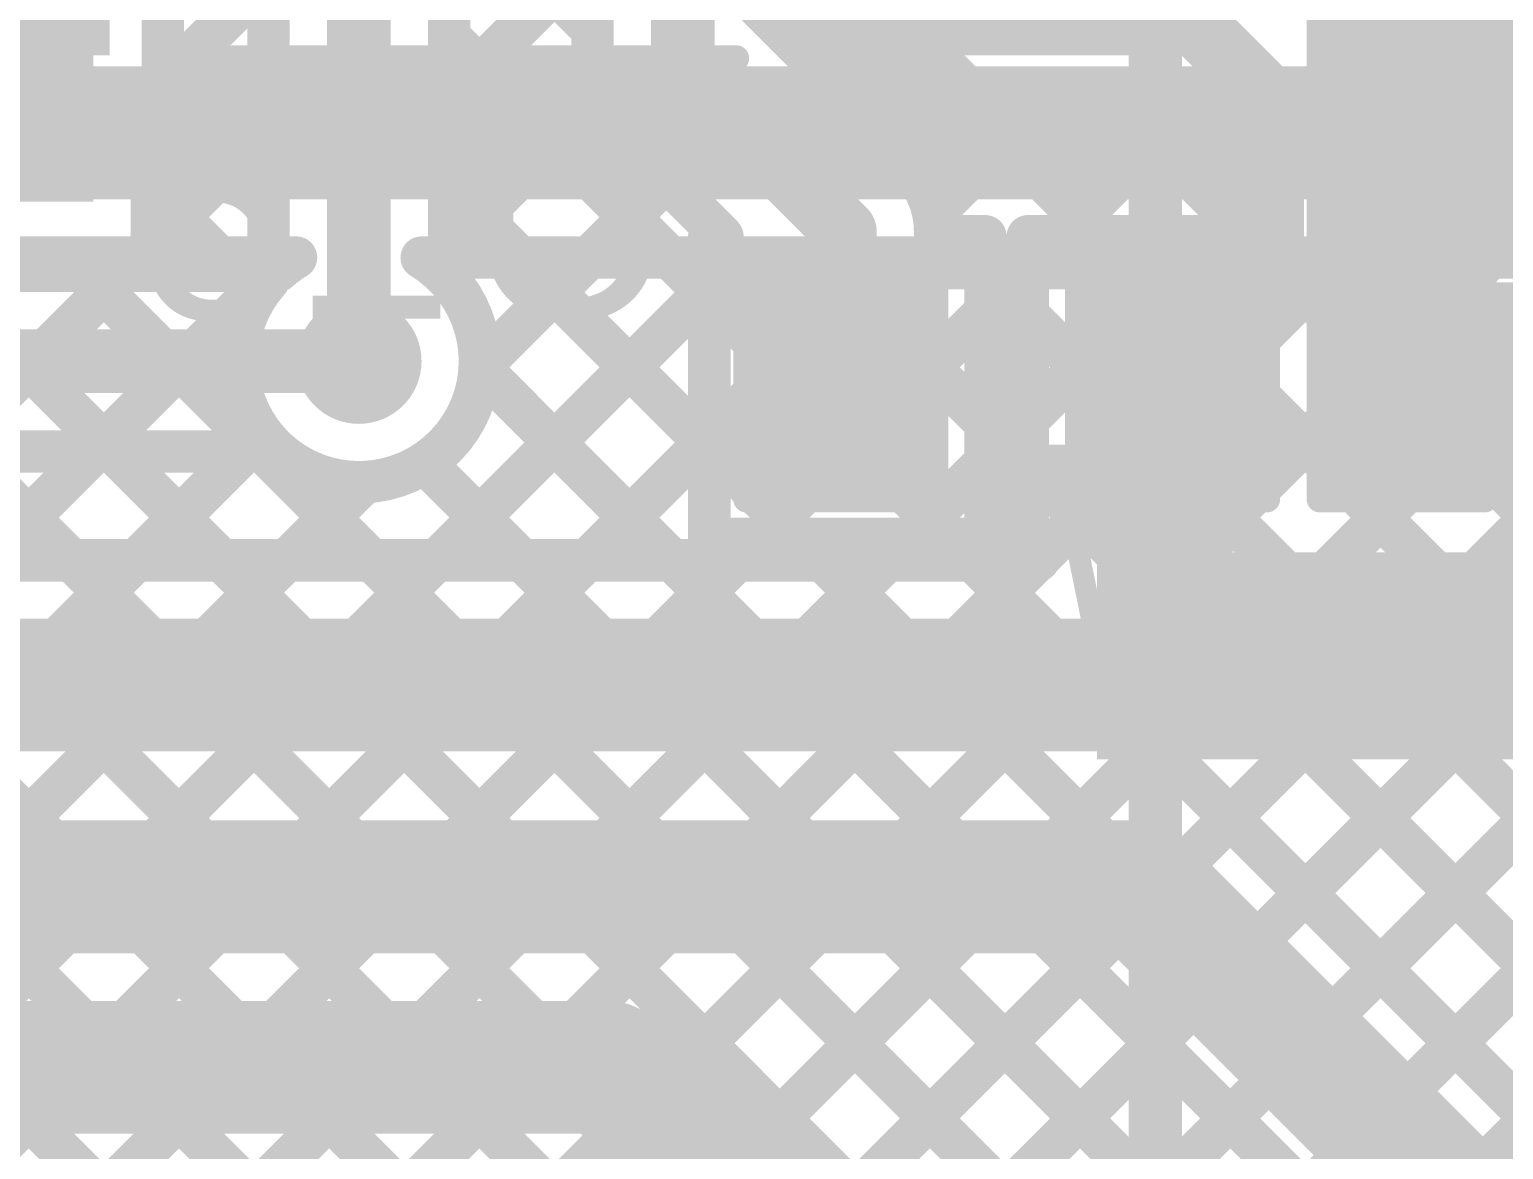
# Model space of a CAD drawing. Header units: millimetres. Extents: x 0 to 214, y 0 to 214.
# Drawn here: x 5.577 to 5.8546, y 2.8385 to 3.0495 of the extents above; entities that cross this region are included whole.
import ezdxf

# ---------------------------------------------------------------- set-up
doc = ezdxf.new("R2010")
doc.units = ezdxf.units.MM
doc.header["$MEASUREMENT"] = 0
for name, color, linetype in [('BottomLayer', 5, 'Continuous'), ('BottomOverlay', 54, 'Continuous'), ('BottomPaste', 16, 'Continuous'), ('BottomSolder', 6, 'Continuous'), ('Mechanical1', 6, 'Continuous'), ('TopLayer', 1, 'Continuous'), ('TopSolder', 216, 'Continuous'), ('ViaHoleLayer', 16, 'Continuous')]:
    doc.layers.add(name, color=color, linetype=linetype)
doc.styles.add('Arial', font='', dxfattribs={"height": 0.2})
doc.styles.get('Arial').set_extended_font_data('Arial')

# ---------------------------------------------------------------- blocks, each defined once
blk = doc.blocks.new('16_QSOP_B_6')
at = {"layer": 'BottomLayer'}
for points in [[(-0.0689, 0.08061), (-0.12598, 0.08061), (-0.12598, 0.09439), (-0.0689, 0.09439)], [(0.12598, 0.08061), (0.0689, 0.08061), (0.0689, 0.09439), (0.12598, 0.09439)], [(-0.0689, 0.05561), (-0.12598, 0.05561), (-0.12598, 0.06939), (-0.0689, 0.06939)], [(0.12598, 0.05561), (0.0689, 0.05561), (0.0689, 0.06939), (0.12598, 0.06939)], [(-0.0689, 0.03061), (-0.12598, 0.03061), (-0.12598, 0.04439), (-0.0689, 0.04439)], [(0.12598, 0.03061), (0.0689, 0.03061), (0.0689, 0.04439), (0.12598, 0.04439)], [(-0.0689, 0.00561), (-0.12598, 0.00561), (-0.12598, 0.01939), (-0.0689, 0.01939)], [(0.12598, 0.00561), (0.0689, 0.00561), (0.0689, 0.01939), (0.12598, 0.01939)], [(-0.0689, -0.01939), (-0.12598, -0.01939), (-0.12598, -0.00561), (-0.0689, -0.00561)], [(0.12598, -0.01939), (0.0689, -0.01939), (0.0689, -0.00561), (0.12598, -0.00561)], [(-0.0689, -0.04439), (-0.12598, -0.04439), (-0.12598, -0.03061), (-0.0689, -0.03061)], [(0.12598, -0.04439), (0.0689, -0.04439), (0.0689, -0.03061), (0.12598, -0.03061)], [(-0.0689, -0.06939), (-0.12598, -0.06939), (-0.12598, -0.05561), (-0.0689, -0.05561)], [(0.12598, -0.06939), (0.0689, -0.06939), (0.0689, -0.05561), (0.12598, -0.05561)], [(-0.0689, -0.09439), (-0.12598, -0.09439), (-0.12598, -0.08061), (-0.0689, -0.08061)], [(0.12598, -0.09439), (0.0689, -0.09439), (0.0689, -0.08061), (0.12598, -0.08061)]]:
    blk.add_hatch(color=5, dxfattribs=at).paths.add_polyline_path(points)
at = {"layer": 'BottomPaste'}
for points in [[(-0.0689, 0.08061), (-0.12598, 0.08061), (-0.12598, 0.09439), (-0.0689, 0.09439)], [(0.12598, 0.08061), (0.0689, 0.08061), (0.0689, 0.09439), (0.12598, 0.09439)], [(-0.0689, 0.05561), (-0.12598, 0.05561), (-0.12598, 0.06939), (-0.0689, 0.06939)], [(0.12598, 0.05561), (0.0689, 0.05561), (0.0689, 0.06939), (0.12598, 0.06939)], [(-0.0689, 0.03061), (-0.12598, 0.03061), (-0.12598, 0.04439), (-0.0689, 0.04439)], [(0.12598, 0.03061), (0.0689, 0.03061), (0.0689, 0.04439), (0.12598, 0.04439)], [(-0.0689, 0.00561), (-0.12598, 0.00561), (-0.12598, 0.01939), (-0.0689, 0.01939)], [(0.12598, 0.00561), (0.0689, 0.00561), (0.0689, 0.01939), (0.12598, 0.01939)], [(-0.0689, -0.01939), (-0.12598, -0.01939), (-0.12598, -0.00561), (-0.0689, -0.00561)], [(0.12598, -0.01939), (0.0689, -0.01939), (0.0689, -0.00561), (0.12598, -0.00561)], [(-0.0689, -0.04439), (-0.12598, -0.04439), (-0.12598, -0.03061), (-0.0689, -0.03061)], [(0.12598, -0.04439), (0.0689, -0.04439), (0.0689, -0.03061), (0.12598, -0.03061)], [(-0.0689, -0.06939), (-0.12598, -0.06939), (-0.12598, -0.05561), (-0.0689, -0.05561)], [(0.12598, -0.06939), (0.0689, -0.06939), (0.0689, -0.05561), (0.12598, -0.05561)], [(-0.0689, -0.09439), (-0.12598, -0.09439), (-0.12598, -0.08061), (-0.0689, -0.08061)], [(0.12598, -0.09439), (0.0689, -0.09439), (0.0689, -0.08061), (0.12598, -0.08061)]]:
    blk.add_hatch(color=16, dxfattribs=at).paths.add_polyline_path(points)
at = {"layer": 'BottomSolder'}
for points in [[(-0.0649, 0.07661), (-0.12998, 0.07661), (-0.12998, 0.09839), (-0.0649, 0.09839)], [(0.12998, 0.07661), (0.0649, 0.07661), (0.0649, 0.09839), (0.12998, 0.09839)], [(-0.0649, 0.05161), (-0.12998, 0.05161), (-0.12998, 0.07339), (-0.0649, 0.07339)], [(0.12998, 0.05161), (0.0649, 0.05161), (0.0649, 0.07339), (0.12998, 0.07339)], [(-0.0649, 0.02661), (-0.12998, 0.02661), (-0.12998, 0.04839), (-0.0649, 0.04839)], [(0.12998, 0.02661), (0.0649, 0.02661), (0.0649, 0.04839), (0.12998, 0.04839)], [(-0.0649, 0.00161), (-0.12998, 0.00161), (-0.12998, 0.02339), (-0.0649, 0.02339)], [(0.12998, 0.00161), (0.0649, 0.00161), (0.0649, 0.02339), (0.12998, 0.02339)], [(-0.0649, -0.02339), (-0.12998, -0.02339), (-0.12998, -0.00161), (-0.0649, -0.00161)], [(0.12998, -0.02339), (0.0649, -0.02339), (0.0649, -0.00161), (0.12998, -0.00161)], [(-0.0649, -0.04839), (-0.12998, -0.04839), (-0.12998, -0.02661), (-0.0649, -0.02661)], [(0.12998, -0.04839), (0.0649, -0.04839), (0.0649, -0.02661), (0.12998, -0.02661)], [(-0.0649, -0.07339), (-0.12998, -0.07339), (-0.12998, -0.05161), (-0.0649, -0.05161)], [(0.12998, -0.07339), (0.0649, -0.07339), (0.0649, -0.05161), (0.12998, -0.05161)], [(-0.0649, -0.09839), (-0.12998, -0.09839), (-0.12998, -0.07661), (-0.0649, -0.07661)], [(0.12998, -0.09839), (0.0649, -0.09839), (0.0649, -0.07661), (0.12998, -0.07661)]]:
    blk.add_hatch(color=6, dxfattribs=at).paths.add_polyline_path(points)
at = {"layer": 'BottomOverlay', "const_width": 0.005}
for points in [[(0.053, 0.099), (-0.053, 0.099)], [(0.053, -0.099), (-0.053, -0.099)]]:
    blk.add_lwpolyline(points, dxfattribs=at)
at = {"layer": 'BottomOverlay'}
for points, const_width in [([(-0.05425, 0.099, 1), (-0.05175, 0.099, 1)], 0.0025), ([(0.05175, 0.099, 1), (0.05425, 0.099, 1)], 0.0025), ([(-0.13476, -0.088, 1), (-0.13924, -0.088, 1)], 0.01), ([(-0.14174, -0.088, 1), (-0.13674, -0.088, 1)], 0.005), ([(-0.13726, -0.088, 1), (-0.13226, -0.088, 1)], 0.005), ([(-0.05425, -0.099, 1), (-0.05175, -0.099, 1)], 0.0025), ([(0.05175, -0.099, 1), (0.05425, -0.099, 1)], 0.0025)]:
    blk.add_lwpolyline(points, format="xyb", close=True, dxfattribs=dict(at, const_width=const_width))
blk = doc.blocks.new('R__0603_B_13')
at = {"layer": 'BottomLayer'}
for points in [[(-0.045, -0.0175), (-0.045, 0.0175), (-0.015, 0.0175), (-0.015, -0.0175)], [(0.015, -0.0175), (0.015, 0.0175), (0.045, 0.0175), (0.045, -0.0175)]]:
    blk.add_hatch(color=5, dxfattribs=at).paths.add_polyline_path(points)
at = {"layer": 'BottomPaste'}
for points in [[(-0.045, -0.0175), (-0.045, 0.0175), (-0.015, 0.0175), (-0.015, -0.0175)], [(0.015, -0.0175), (0.015, 0.0175), (0.045, 0.0175), (0.045, -0.0175)]]:
    blk.add_hatch(color=16, dxfattribs=at).paths.add_polyline_path(points)
at = {"layer": 'BottomSolder'}
for points in [[(-0.049, -0.0215), (-0.049, 0.0215), (-0.011, 0.0215), (-0.011, -0.0215)], [(0.011, -0.0215), (0.011, 0.0215), (0.049, 0.0215), (0.049, -0.0215)]]:
    blk.add_hatch(color=6, dxfattribs=at).paths.add_polyline_path(points)
at = {"layer": 'BottomOverlay', "const_width": 0.005}
for points in [[(-0.049, 0.021), (-0.049, -0.021)], [(0.049, 0.021), (-0.049, 0.021)], [(0.049, 0.021), (0.049, -0.021)], [(0.049, -0.021), (-0.049, -0.021)]]:
    blk.add_lwpolyline(points, dxfattribs=at)
at = {"layer": 'BottomOverlay', "const_width": 0.0025}
for points in [[(-0.05025, 0.021, 1), (-0.04775, 0.021, 1)], [(-0.05025, 0.021, 1), (-0.04775, 0.021, 1)], [(0.04775, 0.021, 1), (0.05025, 0.021, 1)], [(0.04775, 0.021, 1), (0.05025, 0.021, 1)], [(-0.05025, -0.021, 1), (-0.04775, -0.021, 1)], [(-0.05025, -0.021, 1), (-0.04775, -0.021, 1)], [(0.04775, -0.021, 1), (0.05025, -0.021, 1)], [(0.04775, -0.021, 1), (0.05025, -0.021, 1)]]:
    blk.add_lwpolyline(points, format="xyb", close=True, dxfattribs=at)
blk = doc.blocks.new('C__0603_B_15')
at = {"layer": 'BottomLayer'}
for points in [[(-0.045, -0.0175), (-0.045, 0.0175), (-0.015, 0.0175), (-0.015, -0.0175)], [(0.015, -0.0175), (0.015, 0.0175), (0.045, 0.0175), (0.045, -0.0175)]]:
    blk.add_hatch(color=5, dxfattribs=at).paths.add_polyline_path(points)
at = {"layer": 'BottomPaste'}
for points in [[(-0.045, -0.0175), (-0.045, 0.0175), (-0.015, 0.0175), (-0.015, -0.0175)], [(0.015, -0.0175), (0.015, 0.0175), (0.045, 0.0175), (0.045, -0.0175)]]:
    blk.add_hatch(color=16, dxfattribs=at).paths.add_polyline_path(points)
at = {"layer": 'BottomSolder'}
for points in [[(-0.04736, -0.01986), (-0.04736, 0.01986), (-0.01264, 0.01986), (-0.01264, -0.01986)], [(0.01264, -0.01986), (0.01264, 0.01986), (0.04736, 0.01986), (0.04736, -0.01986)]]:
    blk.add_hatch(color=6, dxfattribs=at).paths.add_polyline_path(points)
at = {"layer": 'BottomOverlay', "const_width": 0.005}
for points in [[(-0.049, -0.021), (-0.049, 0.021)], [(-0.049, 0.021), (-0.018, 0.021)], [(0.018, 0.021), (0.049, 0.021)], [(0.049, -0.021), (0.049, 0.021)], [(-0.049, -0.021), (-0.018, -0.021)], [(0.018, -0.021), (0.049, -0.021)]]:
    blk.add_lwpolyline(points, dxfattribs=at)
at = {"layer": 'BottomOverlay', "const_width": 0.0025}
for points in [[(-0.05025, 0.021, 1), (-0.04775, 0.021, 1)], [(-0.05025, 0.021, 1), (-0.04775, 0.021, 1)], [(-0.01925, 0.021, 1), (-0.01675, 0.021, 1)], [(0.01675, 0.021, 1), (0.01925, 0.021, 1)], [(0.04775, 0.021, 1), (0.05025, 0.021, 1)], [(0.04775, 0.021, 1), (0.05025, 0.021, 1)], [(-0.05025, -0.021, 1), (-0.04775, -0.021, 1)], [(-0.05025, -0.021, 1), (-0.04775, -0.021, 1)], [(-0.01925, -0.021, 1), (-0.01675, -0.021, 1)], [(0.01675, -0.021, 1), (0.01925, -0.021, 1)], [(0.04775, -0.021, 1), (0.05025, -0.021, 1)], [(0.04775, -0.021, 1), (0.05025, -0.021, 1)]]:
    blk.add_lwpolyline(points, format="xyb", close=True, dxfattribs=at)
blk = doc.blocks.new('RES_0603_B_200')
at = {"layer": 'BottomLayer'}
for points in [[(-0.045, -0.0175), (-0.045, 0.0175), (-0.015, 0.0175), (-0.015, -0.0175)], [(0.015, -0.0175), (0.015, 0.0175), (0.045, 0.0175), (0.045, -0.0175)]]:
    blk.add_hatch(color=5, dxfattribs=at).paths.add_polyline_path(points)
at = {"layer": 'BottomPaste'}
for points in [[(-0.045, -0.0175), (-0.045, 0.0175), (-0.015, 0.0175), (-0.015, -0.0175)], [(0.015, -0.0175), (0.015, 0.0175), (0.045, 0.0175), (0.045, -0.0175)]]:
    blk.add_hatch(color=16, dxfattribs=at).paths.add_polyline_path(points)
at = {"layer": 'BottomSolder'}
for points in [[(-0.049, -0.0215), (-0.049, 0.0215), (-0.011, 0.0215), (-0.011, -0.0215)], [(0.011, -0.0215), (0.011, 0.0215), (0.049, 0.0215), (0.049, -0.0215)]]:
    blk.add_hatch(color=6, dxfattribs=at).paths.add_polyline_path(points)
at = {"layer": 'BottomOverlay', "const_width": 0.005}
for points in [[(-0.049, -0.021), (-0.049, 0.021)], [(-0.049, 0.021), (0.049, 0.021)], [(0.049, -0.021), (0.049, 0.021)], [(-0.049, -0.021), (0.049, -0.021)]]:
    blk.add_lwpolyline(points, dxfattribs=at)
at = {"layer": 'BottomOverlay', "const_width": 0.0025}
for points in [[(-0.05025, 0.021, 1), (-0.04775, 0.021, 1)], [(-0.05025, 0.021, 1), (-0.04775, 0.021, 1)], [(0.04775, 0.021, 1), (0.05025, 0.021, 1)], [(0.04775, 0.021, 1), (0.05025, 0.021, 1)], [(-0.05025, -0.021, 1), (-0.04775, -0.021, 1)], [(-0.05025, -0.021, 1), (-0.04775, -0.021, 1)], [(0.04775, -0.021, 1), (0.05025, -0.021, 1)], [(0.04775, -0.021, 1), (0.05025, -0.021, 1)]]:
    blk.add_lwpolyline(points, format="xyb", close=True, dxfattribs=at)

msp = doc.modelspace()

# ---------------------------------------------------------------- hatches: boundary and pattern name
at = {"layer": 'BottomLayer'}
for points in [[(5.531, 3.017), (5.589, 3.017), (5.589, 3.062), (5.531, 3.062)], [(5.778, 2.912), (5.911, 2.912), (5.911, 2.951), (5.778, 2.951)]]:
    msp.add_hatch(color=5, dxfattribs=at).paths.add_polyline_path(points)
h = msp.add_hatch(color=5, dxfattribs=at)
edge = h.paths.add_edge_path()
edge.add_arc((5.639, 2.987), 0.01181, 0, 360)
at = {"layer": 'BottomSolder'}
h = msp.add_hatch(color=6, dxfattribs=at)
edge = h.paths.add_edge_path()
edge.add_arc((5.639, 2.987), 0.00991, 0, 360)
at = {"layer": 'TopLayer'}
h = msp.add_hatch(color=1, dxfattribs=at)
edge = h.paths.add_edge_path()
edge.add_arc((5.639, 2.987), 0.01181, 0, 360)
at = {"layer": 'TopSolder'}
h = msp.add_hatch(color=216, dxfattribs=at)
edge = h.paths.add_edge_path()
edge.add_arc((5.639, 2.987), 0.00991, 0, 360)
at = {"layer": 'ViaHoleLayer'}
h = msp.add_hatch(color=16, dxfattribs=at)
edge = h.paths.add_edge_path()
edge.add_arc((5.639, 2.987), 0.00591, 0, 360)

# ---------------------------------------------------------------- linework, layer by layer
at = {"layer": 'BottomLayer'}
for points, const_width in [([(5.639, 2.987), (5.639, 3.158)], 0.012), ([(5.656, 3.00221), (5.656, 3.158)], 0.008), ([(5.622, 3.00221), (5.622, 3.15096)], 0.008), ([(5.6021, 3.03461), (5.6021, 3.07639)], 0.008), ([(5.656, 3.07637), (5.683, 3.04937)], 0.008), ([(5.7, 3.042), (5.7, 3.066)], 0.012), ([(5.656, 3.0367), (5.683, 3.0637)], 0.008), ([(5.683, 3.042), (5.683, 3.066)], 0.008), ([(5.6021, 3.03937), (5.622, 3.05927)], 0.008), ([(5.7915, 3.0555), (5.81303, 3.03397)], 0.012), ([(5.656, 3.04808), (5.705, 2.99908)], 0.008), ([(5.6021, 3.04541), (5.622, 3.02551)], 0.008), ([(5.7, 3.042), (5.73053, 3.01147)], 0.012), ([(5.656, 3.00842), (5.68396, 3.03638)], 0.008), ([(5.72843, 3.03761), (5.74253, 3.02351)], 0.008), ([(5.72843, 3.03761), (5.78535, 3.03761)], 0.008), ([(5.7351, 3.03095), (5.74176, 3.03761)], 0.008), ([(5.74721, 3.01477), (5.77004, 3.03761)], 0.008), ([(5.75132, 3.03761), (5.77844, 3.0105)], 0.008), ([(5.77961, 3.03761), (5.80672, 3.0105)], 0.008), ([(5.78535, 3.03761), (5.80099, 3.02197)], 0.008), ([(5.81303, 3.03397), (5.8357, 3.03397)], 0.012), ([(5.839, 2.982), (5.839, 3.03067)], 0.02), ([(5.8357, 3.03397), (5.839, 3.03067)], 0.012), ([(5.6, 3.006), (5.6, 3.03461)], 0.008), ([(5.6, 3.00899), (5.622, 3.03099)], 0.008), ([(5.77122, 3.0105), (5.79184, 3.03112)], 0.008), ([(5.688, 3.02996), (5.70746, 3.0105)], 0.008), ([(5.6, 3.01923), (5.61984, 2.99939)], 0.008), ([(5.656, 3.0198), (5.705, 2.9708)], 0.008), ([(5.66179, 2.98592), (5.69691, 3.02105)], 0.008), ([(5.7995, 3.0105), (5.80706, 3.01805)], 0.008), ([(5.813, 3.0105), (5.813, 3.01697)], 0.008), ([(5.73053, 2.98247), (5.73053, 3.01147)], 0.012), ([(5.74744, 3.01321), (5.75015, 3.0105)], 0.008), ([(5.59701, 3.006), (5.6, 3.00899)], 0.008), ([(5.705, 2.9535), (5.705, 3.0105)], 0.008), ([(5.74753, 3.0105), (5.757, 3.0105)], 0.008), ([(5.757, 2.9535), (5.757, 3.0105)], 0.008), ([(5.765, 3.0105), (5.813, 3.0105)], 0.008), ([(5.765, 3.00428), (5.77122, 3.0105)], 0.008), ([(5.765, 2.9535), (5.765, 3.0105)], 0.008), ([(5.52838, 3.006), (5.58488, 2.9495)], 0.008), ([(5.54051, 2.9495), (5.59701, 3.006)], 0.008), ([(5.5695, 3.006), (5.6, 3.006)], 0.008), ([(5.58495, 3.006), (5.64145, 2.9495)], 0.008), ([(5.55842, 3.00424), (5.61316, 2.9495)], 0.008), ([(5.5688, 2.9495), (5.622, 3.0027)], 0.008), ([(5.757, 2.99628), (5.765, 3.00428)], 0.008), ([(5.757, 3.00365), (5.765, 2.99565)], 0.008), ([(5.65365, 2.9495), (5.705, 3.00085)], 0.008), ([(5.791, 2.931), (5.791, 2.982)], 0.025), ([(5.66178, 2.98574), (5.69801, 2.9495)], 0.008), ([(5.73053, 2.98247), (5.731, 2.982)], 0.012), ([(5.757, 2.968), (5.765, 2.976)], 0.008), ([(5.757, 2.97537), (5.765, 2.96737)], 0.008), ([(5.59708, 2.9495), (5.62081, 2.97323)], 0.008), ([(5.68193, 2.9495), (5.705, 2.97257)], 0.008), ([(5.65139, 2.96784), (5.66973, 2.9495)], 0.008), ([(5.62537, 2.9495), (5.64008, 2.96421)], 0.008), ([(5.705, 2.9535), (5.757, 2.9535)], 0.008), ([(5.71022, 2.9495), (5.71422, 2.9535)], 0.008), ([(5.7223, 2.9535), (5.7263, 2.9495)], 0.008), ([(5.7385, 2.9495), (5.7425, 2.9535)], 0.008), ([(5.75058, 2.9535), (5.75458, 2.9495)], 0.008), ([(5.767, 2.9495), (5.767, 2.9535)], 0.008), ([(5.44973, 2.9495), (5.767, 2.9495)], 0.008), ([(5.791, 2.9305), (5.7965, 2.936)], 0.025), ([(5.8435, 2.936), (5.845, 2.9345)], 0.025), ([(5.791, 2.926), (5.791, 2.9305)], 0.025), ([(5.44, 2.926), (5.791, 2.926)], 0.025), ([(3.702, 2.888), (5.786, 2.888)], 0.025), ([(5.786, 2.888), (5.919, 2.755)], 0.025), ([(3.684, 2.854), (5.686, 2.854)], 0.025), ([(5.686, 2.854), (5.919, 2.621)], 0.025)]:
    msp.add_lwpolyline(points, dxfattribs=dict(at, const_width=const_width))
for points, const_width in [([(5.654, 3.04808, 1), (5.658, 3.04808, 1)], 0.004), ([(5.681, 3.04937, 1), (5.685, 3.04937, 1)], 0.004), ([(5.6001, 3.04541, 1), (5.6041, 3.04541, 1)], 0.004), ([(5.681, 3.042, 1), (5.685, 3.042, 1)], 0.004), ([(5.681, 3.042, 1), (5.685, 3.042, 1)], 0.004), ([(5.681, 3.042, 1), (5.685, 3.042, 1)], 0.004), ([(5.697, 3.042, 1), (5.703, 3.042, 1)], 0.006), ([(5.697, 3.042, 1), (5.703, 3.042, 1)], 0.006), ([(5.6001, 3.03937, 1), (5.6041, 3.03937, 1)], 0.004), ([(5.654, 3.0367, 1), (5.658, 3.0367, 1)], 0.004), ([(5.68196, 3.03638, 1), (5.68596, 3.03638, 1)], 0.004), ([(5.72643, 3.03761, 1), (5.73043, 3.03761, 1)], 0.004), ([(5.72643, 3.03761, 1), (5.73043, 3.03761, 1)], 0.004), ([(5.73976, 3.03761, 1), (5.74376, 3.03761, 1)], 0.004), ([(5.74932, 3.03761, 1), (5.75332, 3.03761, 1)], 0.004), ([(5.76804, 3.03761, 1), (5.77204, 3.03761, 1)], 0.004), ([(5.77761, 3.03761, 1), (5.78161, 3.03761, 1)], 0.004), ([(5.78335, 3.03761, 1), (5.78735, 3.03761, 1)], 0.004), ([(5.78335, 3.03761, 1), (5.78735, 3.03761, 1)], 0.004), ([(5.81003, 3.03397, 1), (5.81603, 3.03397, 1)], 0.006), ([(5.81003, 3.03397, 1), (5.81603, 3.03397, 1)], 0.006), ([(5.834, 3.03067, 1), (5.844, 3.03067, 1)], 0.01), ([(5.8327, 3.03397, 1), (5.8387, 3.03397, 1)], 0.006), ([(5.8327, 3.03397, 1), (5.8387, 3.03397, 1)], 0.006), ([(5.598, 3.03461, 1), (5.602, 3.03461, 1)], 0.004), ([(5.6001, 3.03461, 1), (5.6041, 3.03461, 1)], 0.004), ([(5.62, 3.03099, 1), (5.624, 3.03099, 1)], 0.004), ([(5.7331, 3.03095, 1), (5.7371, 3.03095, 1)], 0.004), ([(5.78984, 3.03112, 1), (5.79384, 3.03112, 1)], 0.004), ([(5.836, 3.03067, 1), (5.842, 3.03067, 1)], 0.006), ([(5.68598, 3.02998, 1), (5.68998, 3.02998, 1)], 0.004), ([(5.686, 3.02996, 1), (5.69, 3.02996, 1)], 0.004), ([(5.686, 3.02996, 1), (5.69, 3.02996, 1)], 0.004), ([(5.62, 3.02551, 1), (5.624, 3.02551, 1)], 0.004), ([(5.74053, 3.02351, 1), (5.74453, 3.02351, 1)], 0.004), ([(5.74053, 3.02351, 1), (5.74453, 3.02351, 1)], 0.004), ([(5.74055, 3.02349, 1), (5.74455, 3.02349, 1)], 0.004), ([(5.79899, 3.02197, 1), (5.80299, 3.02197, 1)], 0.004), ([(5.79899, 3.02197, 1), (5.80299, 3.02197, 1)], 0.004), ([(5.79901, 3.02195, 1), (5.80301, 3.02195, 1)], 0.004), ([(5.598, 3.01923, 1), (5.602, 3.01923, 1)], 0.004), ([(5.654, 3.0198, 1), (5.658, 3.0198, 1)], 0.004), ([(5.69491, 3.02105, 1), (5.69891, 3.02105, 1)], 0.004), ([(5.80506, 3.01805, 1), (5.80906, 3.01805, 1)], 0.004), ([(5.811, 3.01697, 1), (5.815, 3.01697, 1)], 0.004), ([(5.811, 3.01697, 1), (5.815, 3.01697, 1)], 0.004), ([(5.811, 3.01697, 1), (5.815, 3.01697, 1)], 0.004), ([(5.74521, 3.01477, 1), (5.74921, 3.01477, 1)], 0.004), ([(5.72753, 3.01147, 1), (5.73353, 3.01147, 1)], 0.006), ([(5.72753, 3.01147, 1), (5.73353, 3.01147, 1)], 0.006), ([(5.74544, 3.01321, 1), (5.74944, 3.01321, 1)], 0.004), ([(5.74553, 3.01147, 1), (5.74953, 3.01147, 1)], 0.004), ([(5.74553, 3.01147, 1), (5.74953, 3.01147, 1)], 0.004), ([(5.598, 3.00899, 1), (5.602, 3.00899, 1)], 0.004), ([(5.598, 3.00899, 1), (5.602, 3.00899, 1)], 0.004), ([(5.654, 3.00842, 1), (5.658, 3.00842, 1)], 0.004), ([(5.703, 3.0105, 1), (5.707, 3.0105, 1)], 0.004), ([(5.70546, 3.0105, 1), (5.70946, 3.0105, 1)], 0.004), ([(5.74553, 3.0105, 1), (5.74953, 3.0105, 1)], 0.004), ([(5.74815, 3.0105, 1), (5.75215, 3.0105, 1)], 0.004), ([(5.755, 3.0105, 1), (5.759, 3.0105, 1)], 0.004), ([(5.755, 3.0105, 1), (5.759, 3.0105, 1)], 0.004), ([(5.763, 3.0105, 1), (5.767, 3.0105, 1)], 0.004), ([(5.763, 3.0105, 1), (5.767, 3.0105, 1)], 0.004), ([(5.76922, 3.0105, 1), (5.77322, 3.0105, 1)], 0.004), ([(5.76922, 3.0105, 1), (5.77322, 3.0105, 1)], 0.004), ([(5.77644, 3.0105, 1), (5.78044, 3.0105, 1)], 0.004), ([(5.7975, 3.0105, 1), (5.8015, 3.0105, 1)], 0.004), ([(5.80472, 3.0105, 1), (5.80872, 3.0105, 1)], 0.004), ([(5.811, 3.0105, 1), (5.815, 3.0105, 1)], 0.004), ([(5.811, 3.0105, 1), (5.815, 3.0105, 1)], 0.004), ([(5.58294, 3.006, 1), (5.58695, 3.006, 1)], 0.004), ([(5.59501, 3.006, 1), (5.59901, 3.006, 1)], 0.004), ([(5.59501, 3.006, 1), (5.59901, 3.006, 1)], 0.004), ([(5.598, 3.006, 1), (5.602, 3.006, 1)], 0.004), ([(5.598, 3.006, 1), (5.602, 3.006, 1)], 0.004), ([(5.62, 3.0027, 1), (5.624, 3.0027, 1)], 0.004), ([(5.755, 3.00365, 1), (5.759, 3.00365, 1)], 0.004), ([(5.763, 3.00428, 1), (5.767, 3.00428, 1)], 0.004), ([(5.763, 3.00428, 1), (5.767, 3.00428, 1)], 0.004), ([(5.62, 3.00221, 1), (5.624, 3.00221, 1)], 0.004), ([(5.62, 3.00221, 1), (5.624, 3.00221, 1)], 0.004), ([(5.654, 3.00221, 1), (5.658, 3.00221, 1)], 0.004), ([(5.654, 3.00221, 1), (5.658, 3.00221, 1)], 0.004), ([(5.703, 3.00085, 1), (5.707, 3.00085, 1)], 0.004), ([(5.61784, 2.99939, 1), (5.62184, 2.99939, 1)], 0.004), ([(5.703, 2.99908, 1), (5.707, 2.99908, 1)], 0.004), ([(5.755, 2.99628, 1), (5.759, 2.99628, 1)], 0.004), ([(5.763, 2.99565, 1), (5.767, 2.99565, 1)], 0.004), ([(5.636, 2.987, 1), (5.642, 2.987, 1)], 0.006), ([(5.78475, 2.982, 1), (5.79725, 2.982, 1)], 0.0125), ([(5.65979, 2.98592, 1), (5.66379, 2.98592, 1)], 0.004), ([(5.65981, 2.987, 1), (5.66381, 2.987, 1)], 0.004), ([(5.65981, 2.987, 1), (5.66381, 2.987, 1)], 0.004), ([(5.834, 2.982, 1), (5.844, 2.982, 1)], 0.01), ([(5.65978, 2.98574, 1), (5.66378, 2.98574, 1)], 0.004), ([(5.72753, 2.98247, 1), (5.73353, 2.98247, 1)], 0.006), ([(5.72753, 2.98247, 1), (5.73353, 2.98247, 1)], 0.006), ([(5.728, 2.982, 1), (5.734, 2.982, 1)], 0.006), ([(5.755, 2.97537, 1), (5.759, 2.97537, 1)], 0.004), ([(5.763, 2.976, 1), (5.767, 2.976, 1)], 0.004), ([(5.61881, 2.97323, 1), (5.62281, 2.97323, 1)], 0.004), ([(5.703, 2.97257, 1), (5.707, 2.97257, 1)], 0.004), ([(5.703, 2.9708, 1), (5.707, 2.9708, 1)], 0.004), ([(5.64939, 2.96784, 1), (5.65339, 2.96784, 1)], 0.004), ([(5.755, 2.968, 1), (5.759, 2.968, 1)], 0.004), ([(5.763, 2.96737, 1), (5.767, 2.96737, 1)], 0.004), ([(5.63808, 2.96421, 1), (5.64208, 2.96421, 1)], 0.004), ([(5.703, 2.9535, 1), (5.707, 2.9535, 1)], 0.004), ([(5.703, 2.9535, 1), (5.707, 2.9535, 1)], 0.004), ([(5.71222, 2.9535, 1), (5.71622, 2.9535, 1)], 0.004), ([(5.7203, 2.9535, 1), (5.7243, 2.9535, 1)], 0.004), ([(5.7405, 2.9535, 1), (5.7445, 2.9535, 1)], 0.004), ([(5.74858, 2.9535, 1), (5.75258, 2.9535, 1)], 0.004), ([(5.755, 2.9535, 1), (5.759, 2.9535, 1)], 0.004), ([(5.755, 2.9535, 1), (5.759, 2.9535, 1)], 0.004), ([(5.763, 2.9535, 1), (5.767, 2.9535, 1)], 0.004), ([(5.765, 2.9535, 1), (5.769, 2.9535, 1)], 0.004), ([(5.58288, 2.9495, 1), (5.58688, 2.9495, 1)], 0.004), ([(5.59508, 2.9495, 1), (5.59908, 2.9495, 1)], 0.004), ([(5.61116, 2.9495, 1), (5.61516, 2.9495, 1)], 0.004), ([(5.62337, 2.9495, 1), (5.62737, 2.9495, 1)], 0.004), ([(5.63945, 2.9495, 1), (5.64344, 2.9495, 1)], 0.004), ([(5.65165, 2.9495, 1), (5.65565, 2.9495, 1)], 0.004), ([(5.66773, 2.9495, 1), (5.67173, 2.9495, 1)], 0.004), ([(5.67993, 2.9495, 1), (5.68393, 2.9495, 1)], 0.004), ([(5.69601, 2.9495, 1), (5.70001, 2.9495, 1)], 0.004), ([(5.70822, 2.9495, 1), (5.71222, 2.9495, 1)], 0.004), ([(5.7243, 2.9495, 1), (5.7283, 2.9495, 1)], 0.004), ([(5.7365, 2.9495, 1), (5.7405, 2.9495, 1)], 0.004), ([(5.75258, 2.9495, 1), (5.75658, 2.9495, 1)], 0.004), ([(5.765, 2.9495, 1), (5.769, 2.9495, 1)], 0.004), ([(5.765, 2.9495, 1), (5.769, 2.9495, 1)], 0.004), ([(5.79025, 2.936, 1), (5.80275, 2.936, 1)], 0.0125), ([(5.83725, 2.936, 1), (5.84975, 2.936, 1)], 0.0125), ([(5.83875, 2.9345, 1), (5.85125, 2.9345, 1)], 0.0125), ([(5.78475, 2.931, 1), (5.79725, 2.931, 1)], 0.0125), ([(5.78475, 2.9305, 1), (5.79725, 2.9305, 1)], 0.0125), ([(5.78475, 2.9305, 1), (5.79725, 2.9305, 1)], 0.0125), ([(5.78475, 2.926, 1), (5.79725, 2.926, 1)], 0.0125), ([(5.78475, 2.926, 1), (5.79725, 2.926, 1)], 0.0125), ([(5.77975, 2.888, 1), (5.79225, 2.888, 1)], 0.0125), ([(5.77975, 2.888, 1), (5.79225, 2.888, 1)], 0.0125), ([(5.67975, 2.854, 1), (5.69225, 2.854, 1)], 0.0125), ([(5.67975, 2.854, 1), (5.69225, 2.854, 1)], 0.0125)]:
    msp.add_lwpolyline(points, format="xyb", close=True, dxfattribs=dict(at, const_width=const_width))
at = {"layer": 'BottomLayer', "const_width": 0.008}
for points in [[(5.68798, 3.02998, -0.198912), (5.683, 3.042)], [(5.688, 3.02996, -0.199327), (5.683, 3.042)], [(5.74253, 3.02351, -0.199327), (5.74753, 3.01147)], [(5.74255, 3.02349, -0.198912), (5.74753, 3.01147)], [(5.813, 3.01697, -0.198876), (5.80099, 3.02197)], [(5.813, 3.01697, -0.198461), (5.80101, 3.02195)], [(5.66181, 2.987, -1.452551), (5.622, 3.00221)], [(5.656, 3.00221, -0.184522), (5.66181, 2.987)]]:
    msp.add_lwpolyline(points, format="xyb", dxfattribs=at)
at = {"layer": 'Mechanical1', "const_width": 0.01}
msp.add_lwpolyline([(5.789, 2.428), (5.789, 3.6285)], dxfattribs=at)
at = {"layer": 'TopLayer'}
for points, const_width in [([(5.698, 3.082), (5.75, 3.03)], 0.025), ([(5.56, 3.03), (5.75, 3.03)], 0.025), ([(5.75, 3.03), (5.882, 3.03)], 0.025), ([(5.30163, 2.5692), (5.73893, 3.0065)], 0.008), ([(5.30163, 2.59748), (5.71065, 3.0065)], 0.008), ([(5.30163, 2.39949), (5.90864, 3.0065)], 0.008), ([(5.30163, 2.42777), (5.88036, 3.0065)], 0.008), ([(5.30163, 2.51263), (5.7955, 3.0065)], 0.008), ([(5.30163, 2.48434), (5.82379, 3.0065)], 0.008), ([(5.30163, 2.54091), (5.76722, 3.0065)], 0.008), ([(5.30163, 2.45606), (5.85207, 3.0065)], 0.008), ([(5.56, 3.0065), (5.62716, 3.0065)], 0.008), ([(5.58444, 3.0065), (5.58695, 3.004)], 0.008), ([(5.59501, 3.004), (5.59751, 3.0065)], 0.008), ([(5.61273, 3.0065), (5.61523, 3.004)], 0.008), ([(5.6233, 3.004), (5.6258, 3.0065)], 0.008), ([(5.65084, 3.0065), (5.75, 3.0065)], 0.008), ([(5.66179, 2.98592), (5.68237, 3.0065)], 0.008), ([(5.6693, 3.0065), (5.8595, 2.8163)], 0.008), ([(5.69758, 3.0065), (5.8595, 2.84458)], 0.008), ([(5.72587, 3.0065), (5.8595, 2.87287)], 0.008), ([(5.75, 3.0065), (5.882, 3.0065)], 0.008), ([(5.75415, 3.0065), (5.8595, 2.90115)], 0.008), ([(5.78244, 3.0065), (5.86119, 2.92775)], 0.008), ([(5.81072, 3.0065), (5.87399, 2.94323)], 0.008), ([(5.839, 3.0065), (5.88813, 2.95737)], 0.008), ([(5.42204, 3.004), (5.62379, 3.004)], 0.008), ([(5.30163, 2.37121), (5.9285, 2.99808)], 0.008), ([(4.942, 2.987), (5.63438, 2.987)], 0.012), ([(5.66178, 2.98574), (5.8595, 2.78801)], 0.008), ([(4.94904, 2.97), (5.62379, 2.97)], 0.008), ([(5.30163, 2.65405), (5.61758, 2.97)], 0.008), ([(5.30163, 2.68233), (5.5893, 2.97)], 0.008), ([(5.45124, 2.97), (5.9285, 2.49274)], 0.008), ([(5.47952, 2.97), (5.9285, 2.52102)], 0.008), ([(5.50781, 2.97), (5.92328, 2.55452)], 0.008), ([(5.53609, 2.97), (5.92328, 2.58281)], 0.008), ([(5.56438, 2.97), (5.92328, 2.61109)], 0.008), ([(5.59266, 2.97), (5.9285, 2.63416)], 0.008), ([(5.62094, 2.97), (5.8595, 2.73144)], 0.008), ([(5.65139, 2.96784), (5.8595, 2.75973)], 0.008), ([(5.30163, 2.62576), (5.64008, 2.96421)], 0.008), ([(5.30163, 2.34292), (5.8595, 2.90079)], 0.008), ([(5.30163, 2.31464), (5.8595, 2.87251)], 0.008), ([(5.30163, 2.28635), (5.8595, 2.84422)], 0.008)]:
    msp.add_lwpolyline(points, dxfattribs=dict(at, const_width=const_width))
for points, const_width in [([(5.74375, 3.03, 1), (5.75625, 3.03, 1)], 0.0125), ([(5.74375, 3.03, 1), (5.75625, 3.03, 1)], 0.0125), ([(5.74375, 3.03, 1), (5.75625, 3.03, 1)], 0.0125), ([(5.58244, 3.0065, 1), (5.58645, 3.0065, 1)], 0.004), ([(5.59551, 3.0065, 1), (5.59951, 3.0065, 1)], 0.004), ([(5.61073, 3.0065, 1), (5.61473, 3.0065, 1)], 0.004), ([(5.6238, 3.0065, 1), (5.6278, 3.0065, 1)], 0.004), ([(5.62516, 3.0065, 1), (5.62916, 3.0065, 1)], 0.004), ([(5.62516, 3.0065, 1), (5.62916, 3.0065, 1)], 0.004), ([(5.64884, 3.0065, 1), (5.65284, 3.0065, 1)], 0.004), ([(5.64884, 3.0065, 1), (5.65284, 3.0065, 1)], 0.004), ([(5.6673, 3.0065, 1), (5.6713, 3.0065, 1)], 0.004), ([(5.68037, 3.0065, 1), (5.68437, 3.0065, 1)], 0.004), ([(5.69558, 3.0065, 1), (5.69958, 3.0065, 1)], 0.004), ([(5.70865, 3.0065, 1), (5.71265, 3.0065, 1)], 0.004), ([(5.72387, 3.0065, 1), (5.72787, 3.0065, 1)], 0.004), ([(5.73693, 3.0065, 1), (5.74093, 3.0065, 1)], 0.004), ([(5.748, 3.0065, 1), (5.752, 3.0065, 1)], 0.004), ([(5.748, 3.0065, 1), (5.752, 3.0065, 1)], 0.004), ([(5.75215, 3.0065, 1), (5.75615, 3.0065, 1)], 0.004), ([(5.76522, 3.0065, 1), (5.76922, 3.0065, 1)], 0.004), ([(5.78044, 3.0065, 1), (5.78444, 3.0065, 1)], 0.004), ([(5.7935, 3.0065, 1), (5.7975, 3.0065, 1)], 0.004), ([(5.80872, 3.0065, 1), (5.81272, 3.0065, 1)], 0.004), ([(5.82179, 3.0065, 1), (5.82579, 3.0065, 1)], 0.004), ([(5.837, 3.0065, 1), (5.841, 3.0065, 1)], 0.004), ([(5.85007, 3.0065, 1), (5.85407, 3.0065, 1)], 0.004), ([(5.58495, 3.004, 1), (5.58894, 3.004, 1)], 0.004), ([(5.59301, 3.004, 1), (5.59701, 3.004, 1)], 0.004), ([(5.61323, 3.004, 1), (5.61723, 3.004, 1)], 0.004), ([(5.6213, 3.004, 1), (5.6253, 3.004, 1)], 0.004), ([(5.62179, 3.004, 1), (5.62579, 3.004, 1)], 0.004), ([(5.62179, 3.004, 1), (5.62579, 3.004, 1)], 0.004), ([(5.63138, 2.987, 1), (5.63738, 2.987, 1)], 0.006), ([(5.65979, 2.98592, 1), (5.66379, 2.98592, 1)], 0.004), ([(5.65981, 2.987, 1), (5.66381, 2.987, 1)], 0.004), ([(5.65981, 2.987, 1), (5.66381, 2.987, 1)], 0.004), ([(5.65978, 2.98574, 1), (5.66378, 2.98574, 1)], 0.004), ([(5.5873, 2.97, 1), (5.5913, 2.97, 1)], 0.004), ([(5.59066, 2.97, 1), (5.59466, 2.97, 1)], 0.004), ([(5.61558, 2.97, 1), (5.61958, 2.97, 1)], 0.004), ([(5.61895, 2.97, 1), (5.62294, 2.97, 1)], 0.004), ([(5.62179, 2.97, 1), (5.62579, 2.97, 1)], 0.004), ([(5.62179, 2.97, 1), (5.62579, 2.97, 1)], 0.004), ([(5.64939, 2.96784, 1), (5.65339, 2.96784, 1)], 0.004), ([(5.63808, 2.96421, 1), (5.64208, 2.96421, 1)], 0.004)]:
    msp.add_lwpolyline(points, format="xyb", close=True, dxfattribs=dict(at, const_width=const_width))
at = {"layer": 'TopLayer', "const_width": 0.008}
for points in [[(5.62379, 3.004, -0.046119), (5.62716, 3.0065)], [(5.65084, 3.0065, -0.26208), (5.66181, 2.987)], [(5.66181, 2.987, -0.648286), (5.62379, 2.97)]]:
    msp.add_lwpolyline(points, format="xyb", dxfattribs=at)

# ---------------------------------------------------------------- block references
at = {"rotation": 180}
for name, p in [('16_QSOP_B_6', (5.657, 3.143)), ('R__0603_B_13', (5.869, 3.03067))]:
    msp.add_blockref(name, p, dxfattribs=at)
for name, p in [('RES_0603_B_200', (5.761, 2.982)), ('C__0603_B_15', (5.869, 2.982))]:
    msp.add_blockref(name, p)

# ---------------------------------------------------------------- texts
at = {"layer": 'BottomOverlay', "style": 'Arial', "text_generation_flag": 2}
msp.add_text('U16', height=0.04, dxfattribs=at).set_placement((5.69898, 2.99501))
msp.add_text('#', height=0.055, rotation=360, dxfattribs=at).set_placement((5.806, 2.91659))

doc.saveas('drawing.dxf')
